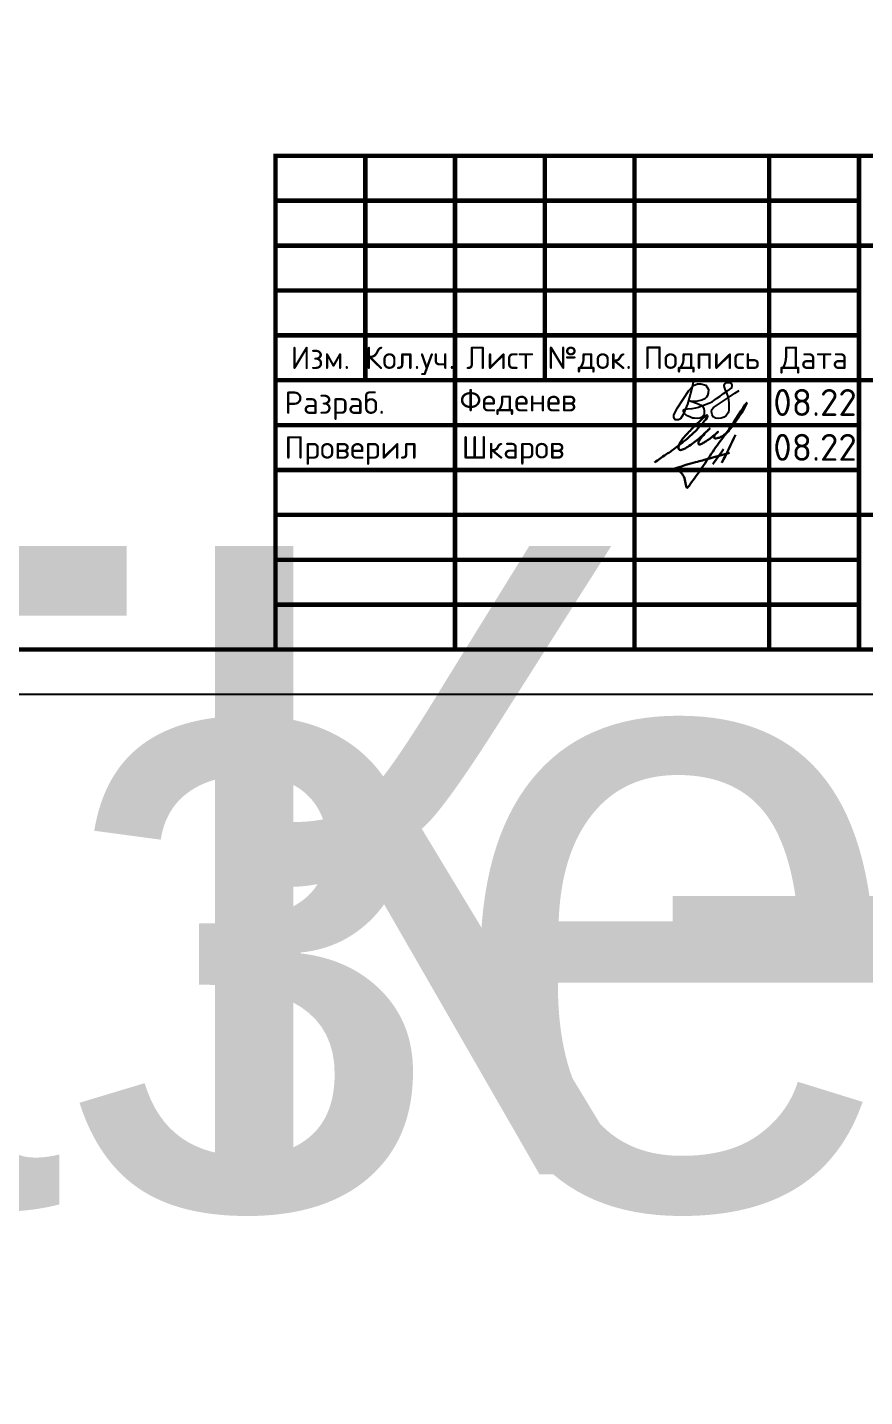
# Model space of a CAD drawing. Header units: millimetres. Extents: x -112426 to 8831, y 1218 to 38707.
# Drawn here: x 5925.1 to 6018.4, y 2200.8 to 2353.4 of the extents above; entities that cross this region are included whole.
import ezdxf
from ezdxf.enums import TextEntityAlignment as Align

# ---------------------------------------------------------------- set-up
doc = ezdxf.new("R2018")
doc.units = ezdxf.units.MM
doc.layers.add('Размерный', color=4, linetype='Continuous', lineweight=30)
doc.layers.add('Размеры на чертеже', color=250, linetype='Continuous', lineweight=25)
doc.layers.add('рамка', color=7, linetype='Continuous')
doc.styles.add('-ISOCPEUR-', font='isocpeur.ttf')
doc.styles.get("Standard").update_dxf_attribs({"font": 'arial.ttf'})

# ---------------------------------------------------------------- blocks, each defined once
blk = doc.blocks.new('*U168')
blk.add_lwpolyline([(0, 0), (420, 0), (420, -297), (0, -297)], close=True)
at = {"const_width": 0.5}
blk.add_lwpolyline([(20, -5), (415, -5), (415, -292), (20, -292)], close=True, dxfattribs=at)
for points in [[(230, -292), (230, -237), (415, -237)], [(240, -237), (240, -262)], [(250, -237), (250, -292)], [(260, -237), (260, -262)], [(270, -237), (270, -292)], [(285, -237), (285, -292)], [(295, -237), (295, -292)], [(230, -242), (295, -242)], [(230, -247), (295, -247)], [(295, -247), (415, -247)], [(230, -252), (295, -252)], [(230, -257), (295, -257)], [(230, -262), (415, -262)], [(230, -267), (295, -267)], [(230, -272), (295, -272)], [(230, -277), (295, -277)], [(295, -277), (415, -277)], [(230, -282), (295, -282)], [(230, -287), (295, -287)]]:
    blk.add_lwpolyline(points, dxfattribs=at)
at = {"style": '-ISOCPEUR-'}
for s, p in [('Изм.', (235, -259.5)), ('Кол.уч.', (245, -259.5)), ('Лист', (255, -259.5)), ('№док.', (265, -259.5)), ('Подпись', (277.5, -259.5)), ('Дата', (290, -259.5))]:
    blk.add_text(s, height=2.5, dxfattribs=at).set_placement(p, align=Align.MIDDLE_CENTER)
for s, p in [('Разраб.', (231, -264.5)), ('Проверил', (231, -269.5))]:
    blk.add_text(s, height=2.5, dxfattribs=at).set_placement(p, align=Align.MIDDLE_LEFT)
blk.add_attdef('РАЗРАБОТАЛ', text='', height=2.5, dxfattribs=at).set_placement((250.5, -264.22), align=Align.MIDDLE_LEFT)
at = {"style": '-ISOCPEUR-', "flags": 8}
for tag, height, p in [('ДАТА', 2.5, (290.07, -264.4)), ('ДАТА1', 2.5, (290.07, -269.4)), ('ЛИСТ', 3, (386.39, -271.92)), ('ЛИСТОВ', 3, (403.89, -271.92)), ('ФОРМАТ', 3, (380.97, -294.75))]:
    blk.add_attdef(tag, text='', height=height, dxfattribs=at).set_placement(p, align=Align.MIDDLE_CENTER)
at = {"style": '-ISOCPEUR-'}
blk.add_attdef('ПРОВЕРИЛ', (250.75, -270.73), '', height=2.5, dxfattribs=at)
at = {"lineweight": 30, "flags": 104}
blk.add_attdef('ИМЯ_ЧЕРТЕЖА', text='', height=3, dxfattribs=at).set_placement((333.63, -284.13), align=Align.MIDDLE_CENTER)
blk = doc.blocks.new('подпись')
at = {"lineweight": 30}
for points in [[(-0.82, -1.23), (-0.21, -0.8), (0.43, -0.36), (0.86, -0.08), (1.32, 0.25), (2, 0.77), (2.8, 1.4), (3.27, 1.83), (3.84, 2.36), (4.46, 3.07), (5.01, 3.73), (5.08, 3.95), (5.01, 4.03), (4.91, 4), (4.76, 3.88), (4.33, 3.49), (3.4, 2.58), (2.34, 1.43), (1.83, 0.48), (1.87, 0.23), (1.99, 0.16), (2.17, 0.16), (2.41, 0.25), (3.02, 0.6), (3.71, 1.09), (4.34, 1.62), (5.32, 2.55), (4.75, 1.98), (4.27, 1.36), (4.08, 1.05), (4.07, 0.85), (4.11, 0.78), (4.25, 0.78), (4.42, 0.84), (4.78, 1.05), (5.16, 1.3), (5.47, 1.51), (5.72, 1.73), (6.05, 1.99), (6.23, 2.18), (5.94, 1.88), (5.8, 1.63), (5.8, 1.5), (5.89, 1.44), (6.13, 1.46), (6.57, 1.6), (6.9, 1.79), (7.5, 2.39), (8.04, 3.08), (8.61, 3.92), (9.15, 4.76), (9.43, 5.33), (8, 3.26), (6.29, 0.88), (3.58, -3.07), (3.05, -3.8), (2.85, -4.05), (2.49, -2.98), (2.12, -2.39), (1.3, -1.96), (1.02, -2.03), (2.91, -1.44), (4.7, -0.96), (7.51, -0.15)], [(8.19, 1.85), (6.68, -1.27)], [(6.86, 0.23), (5.67, -1.43)]]:
    blk.add_spline(points, degree=3, dxfattribs=at)
blk = doc.blocks.new('Подпись Леха')
at = {"layer": 'рамка'}
blk.add_blockref('подпись', (2.7, 0.11), dxfattribs=at)

msp = doc.modelspace()

# ---------------------------------------------------------------- linework, layer by layer
msp.add_lwpolyline([(5999.287, 2313.844), (5999.186, 2313.323), (5998.978, 2312.466), (5998.661, 2311.385), (5998.197, 2310.224), (5997.878, 2309.753), (5997.685, 2309.654), (5997.491, 2309.63), (5997.302, 2309.654), (5997.205, 2309.765), (5997.157, 2309.949), (5997.162, 2310.157), (5997.258, 2310.419), (5997.562, 2310.978), (5998.836, 2312.893), (5999.332, 2313.466), (5999.782, 2313.66), (6000.162, 2313.652), (6000.728, 2313.49), (6000.992, 2313.017), (6000.969, 2312.629), (6000.912, 2312.366), (6000.795, 2312.182), (6000.591, 2311.997), (6000.281, 2311.842), (5999.922, 2311.74), (5999.611, 2311.682), (5999.344, 2311.692), (5999.087, 2311.701), (5998.849, 2311.813), (5998.791, 2311.83), (5999.047, 2311.72), (5999.254, 2311.631), (5999.446, 2311.563), (5999.766, 2311.471), (5999.992, 2311.364), (6000.201, 2311.265), (6000.339, 2311.169), (6000.491, 2310.899), (6000.514, 2310.649), (6000.538, 2310.401), (6000.483, 2310.157), (6000.288, 2309.938), (6000.045, 2309.829), (5999.749, 2309.798), (5999.459, 2309.813), (5999.216, 2309.827), (5998.991, 2309.931), (5998.752, 2310.041), (5998.569, 2310.125), (5998.459, 2310.227), (5998.321, 2310.356), (5998.237, 2310.567), (5998.242, 2310.758), (5998.354, 2310.821), (5998.686, 2310.855), (5999.187, 2310.907), (5999.596, 2310.992), (5999.889, 2311.053), (6000.138, 2311.163), (6000.573, 2311.32), (6001.048, 2311.481), (6001.409, 2311.652), (6001.61, 2311.794), (6001.908, 2312.005), (6002.307, 2312.287), (6002.69, 2312.559), (6002.988, 2312.769), (6003.352, 2313.027), (6003.607, 2313.207), (6003.659, 2313.451), (6003.604, 2313.654), (6003.432, 2313.764), (6003.182, 2313.779), (6002.932, 2313.748), (6002.78, 2313.655), (6002.726, 2313.474), (6002.756, 2313.274), (6002.829, 2313.054), (6003.005, 2312.657), (6003.196, 2312.11), (6003.245, 2311.846), (6003.26, 2311.528), (6003.276, 2310.791), (6003.229, 2310.454), (6002.987, 2310.133), (6002.744, 2309.921), (6002.43, 2309.827), (6002.085, 2309.78), (6001.78, 2309.82), (6001.544, 2309.968), (6001.419, 2310.227), (6001.348, 2310.525), (6001.388, 2310.807), (6001.552, 2311.026), (6002.697, 2311.762), (6003.128, 2312.068), (6003.935, 2312.593), (6004.409, 2312.901)])

# ---------------------------------------------------------------- block references
msp.add_blockref('Подпись Леха', (5993.127, 2306.019))
at = {"layer": 'Размеры на чертеже', "lineweight": 90}
ref = msp.add_blockref('*U168', (4727.939, 2579.705), dxfattribs=at)
lines = msp.add_mtext('Ковер наземный у ТК-8018', dxfattribs={"layer": '0', "insert": (5061.565, 2295.58), "char_height": 70, "attachment_point": 1})
ref.add_attrib('ИМЯ_ЧЕРТЕЖА', '', (5061.565, 2295.58), dxfattribs={"flags": 104}).embed_mtext(lines)
ref = msp.add_blockref('*U168', (5204.871, 2576.051), dxfattribs=at)
lines = msp.add_mtext('Ковер наземный у Ковера №1 ', dxfattribs={"layer": '0', "insert": (5538.497, 2291.926), "char_height": 70, "attachment_point": 1})
ref.add_attrib('ИМЯ_ЧЕРТЕЖА', '', (5538.497, 2291.926), dxfattribs={"flags": 104}).embed_mtext(lines)
ref = msp.add_blockref('*U168', (5722.771, 2576.051), dxfattribs=at)
ref.add_attrib('РАЗРАБОТАЛ', 'Феденев', dxfattribs={"layer": '0', "height": 2.5, "style": '-ISOCPEUR-'}).set_placement((5973.271, 2311.826), align=Align.MIDDLE_LEFT)
ref.add_attrib('ПРОВЕРИЛ', 'Шкаров', (5973.52, 2305.321), dxfattribs={"layer": '0', "height": 2.5, "style": '-ISOCPEUR-'})

# ---------------------------------------------------------------- texts
at = {"layer": 'Размерный', "color": 0, "style": '-ISOCPEUR-'}
for p in [(6008.226, 2310.073), (6008.226, 2305.073)]:
    msp.add_text('08.22', height=3, dxfattribs=at).set_placement(p)

doc.saveas('drawing.dxf')
